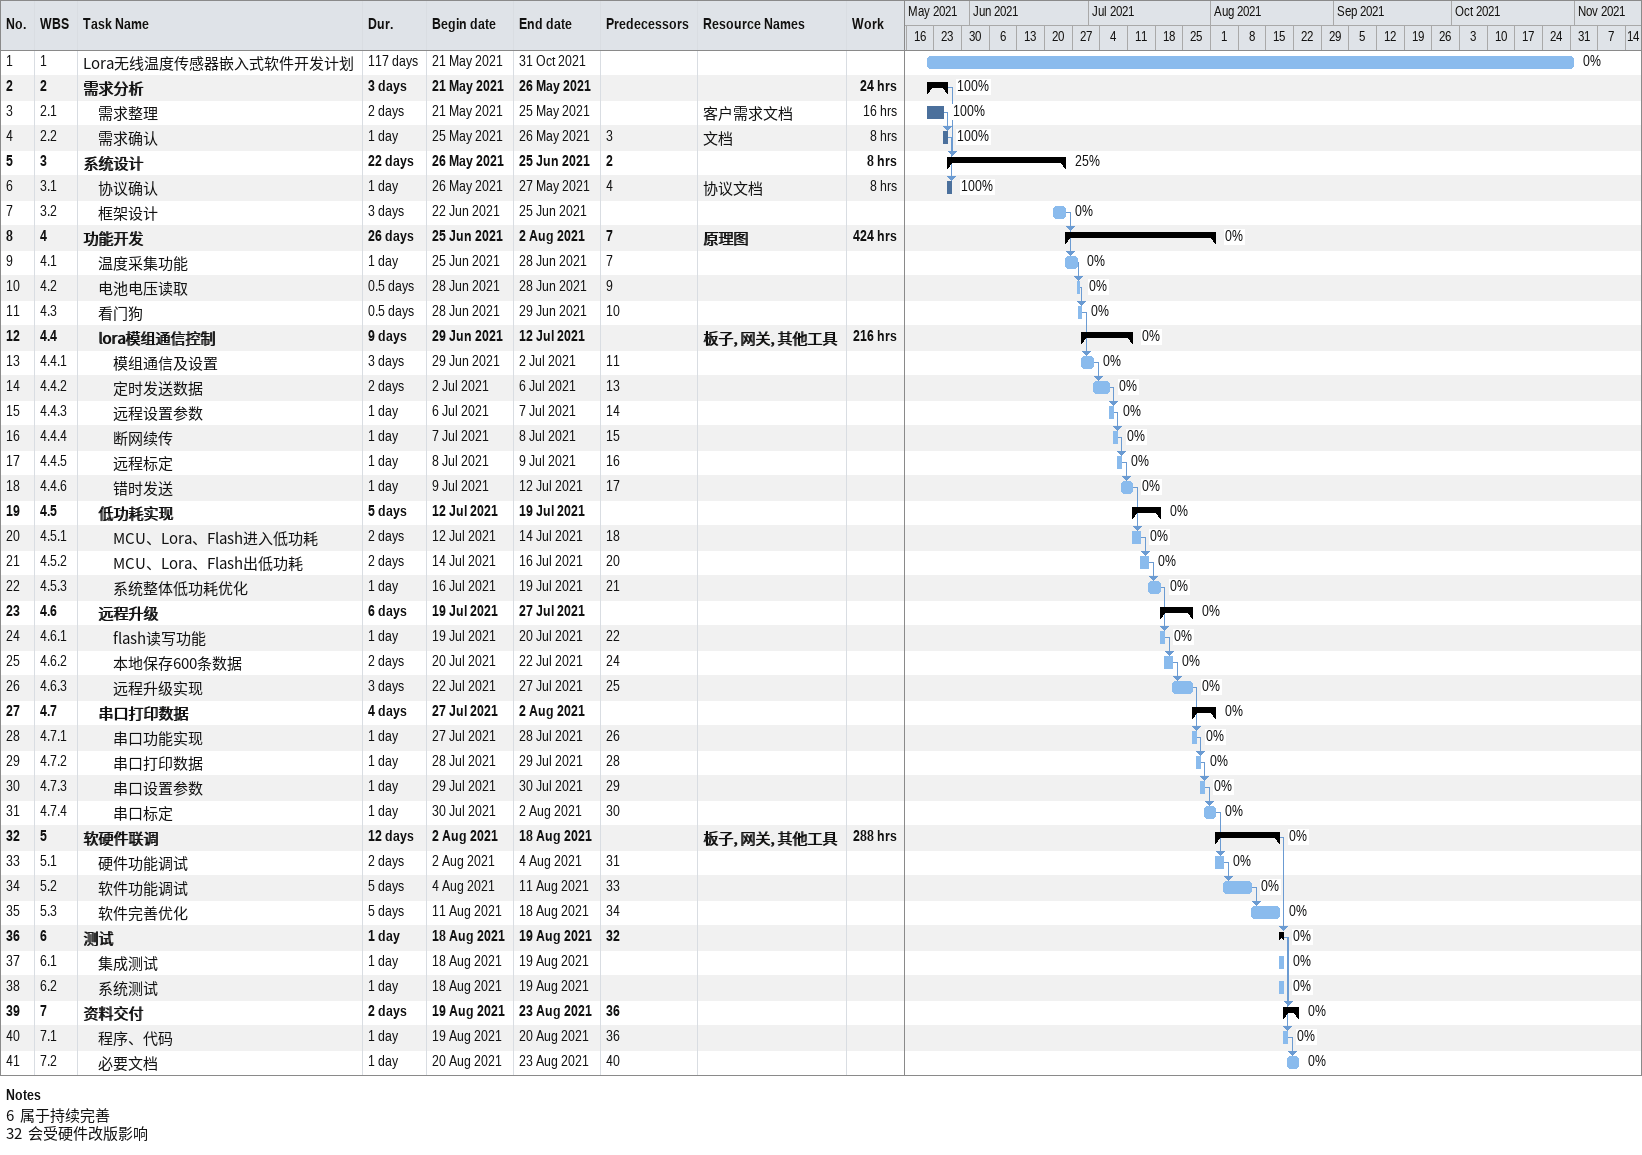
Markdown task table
| ID | WBS | Task | Duration | Start | Finish | Predecessors | Resources | % complete | Work (h) |
|---|---|---|---|---|---|---|---|---|---|
| 1 | 1 | Lora无线温度传感器嵌入式软件开发计划 | 117d | 2021-05-21 | 2021-10-31 |  |  | 0 |  |
| 2 | 2 | **需求分析** | 3d | 2021-05-21 | 2021-05-26 |  |  | 100 | 24 |
| 3 | 2.1 | 需求整理 | 2d | 2021-05-21 | 2021-05-25 |  | 客户需求文档 | 100 | 16 |
| 4 | 2.2 | 需求确认 | 1d | 2021-05-25 | 2021-05-26 | 3 | 文档 | 100 | 8 |
| 5 | 3 | **系统设计** | 22d | 2021-05-26 | 2021-06-25 | 2 |  | 25 | 8 |
| 6 | 3.1 | 协议确认 | 1d | 2021-05-26 | 2021-05-27 | 4 | 协议文档 | 100 | 8 |
| 7 | 3.2 | 框架设计 | 3d | 2021-06-22 | 2021-06-25 |  |  | 0 |  |
| 8 | 4 | **功能开发** | 26d | 2021-06-25 | 2021-08-02 | 7 | 原理图 | 0 | 424 |
| 9 | 4.1 | 温度采集功能 | 1d | 2021-06-25 | 2021-06-28 | 7 |  | 0 |  |
| 10 | 4.2 | 电池电压读取 | 0.5d | 2021-06-28 | 2021-06-28 | 9 |  | 0 |  |
| 11 | 4.3 | 看门狗 | 0.5d | 2021-06-28 | 2021-06-29 | 10 |  | 0 |  |
| 12 | 4.4 | **lora模组通信控制** | 9d | 2021-06-29 | 2021-07-12 |  | 板子, 网关, 其他工具 | 0 | 216 |
| 13 | 4.4.1 | 模组通信及设置 | 3d | 2021-06-29 | 2021-07-02 | 11 |  | 0 |  |
| 14 | 4.4.2 | 定时发送数据 | 2d | 2021-07-02 | 2021-07-06 | 13 |  | 0 |  |
| 15 | 4.4.3 | 远程设置参数 | 1d | 2021-07-06 | 2021-07-07 | 14 |  | 0 |  |
| 16 | 4.4.4 | 断网续传 | 1d | 2021-07-07 | 2021-07-08 | 15 |  | 0 |  |
| 17 | 4.4.5 | 远程标定 | 1d | 2021-07-08 | 2021-07-09 | 16 |  | 0 |  |
| 18 | 4.4.6 | 错时发送 | 1d | 2021-07-09 | 2021-07-12 | 17 |  | 0 |  |
| 19 | 4.5 | **低功耗实现** | 5d | 2021-07-12 | 2021-07-19 |  |  | 0 |  |
| 20 | 4.5.1 | MCU、Lora、Flash进入低功耗 | 2d | 2021-07-12 | 2021-07-14 | 18 |  | 0 |  |
| 21 | 4.5.2 | MCU、Lora、Flash出低功耗 | 2d | 2021-07-14 | 2021-07-16 | 20 |  | 0 |  |
| 22 | 4.5.3 | 系统整体低功耗优化 | 1d | 2021-07-16 | 2021-07-19 | 21 |  | 0 |  |
| 23 | 4.6 | **远程升级** | 6d | 2021-07-19 | 2021-07-27 |  |  | 0 |  |
| 24 | 4.6.1 | flash读写功能 | 1d | 2021-07-19 | 2021-07-20 | 22 |  | 0 |  |
| 25 | 4.6.2 | 本地保存600条数据 | 2d | 2021-07-20 | 2021-07-22 | 24 |  | 0 |  |
| 26 | 4.6.3 | 远程升级实现 | 3d | 2021-07-22 | 2021-07-27 | 25 |  | 0 |  |
| 27 | 4.7 | **串口打印数据** | 4d | 2021-07-27 | 2021-08-02 |  |  | 0 |  |
| 28 | 4.7.1 | 串口功能实现 | 1d | 2021-07-27 | 2021-07-28 | 26 |  | 0 |  |
| 29 | 4.7.2 | 串口打印数据 | 1d | 2021-07-28 | 2021-07-29 | 28 |  | 0 |  |
| 30 | 4.7.3 | 串口设置参数 | 1d | 2021-07-29 | 2021-07-30 | 29 |  | 0 |  |
| 31 | 4.7.4 | 串口标定 | 1d | 2021-07-30 | 2021-08-02 | 30 |  | 0 |  |
| 32 | 5 | **软硬件联调** | 12d | 2021-08-02 | 2021-08-18 |  | 板子, 网关, 其他工具 | 0 | 288 |
| 33 | 5.1 | 硬件功能调试 | 2d | 2021-08-02 | 2021-08-04 | 31 |  | 0 |  |
| 34 | 5.2 | 软件功能调试 | 5d | 2021-08-04 | 2021-08-11 | 33 |  | 0 |  |
| 35 | 5.3 | 软件完善优化 | 5d | 2021-08-11 | 2021-08-18 | 34 |  | 0 |  |
| 36 | 6 | **测试** | 1d | 2021-08-18 | 2021-08-19 | 32 |  | 0 |  |
| 37 | 6.1 | 集成测试 | 1d | 2021-08-18 | 2021-08-19 |  |  | 0 |  |
| 38 | 6.2 | 系统测试 | 1d | 2021-08-18 | 2021-08-19 |  |  | 0 |  |
| 39 | 7 | **资料交付** | 2d | 2021-08-19 | 2021-08-23 | 36 |  | 0 |  |
| 40 | 7.1 | 程序、代码 | 1d | 2021-08-19 | 2021-08-20 | 36 |  | 0 |  |
| 41 | 7.2 | 必要文档 | 1d | 2021-08-20 | 2021-08-23 | 40 |  | 0 |  |

Notes
- 6: 属于持续完善
- 32: 会受硬件改版影响
